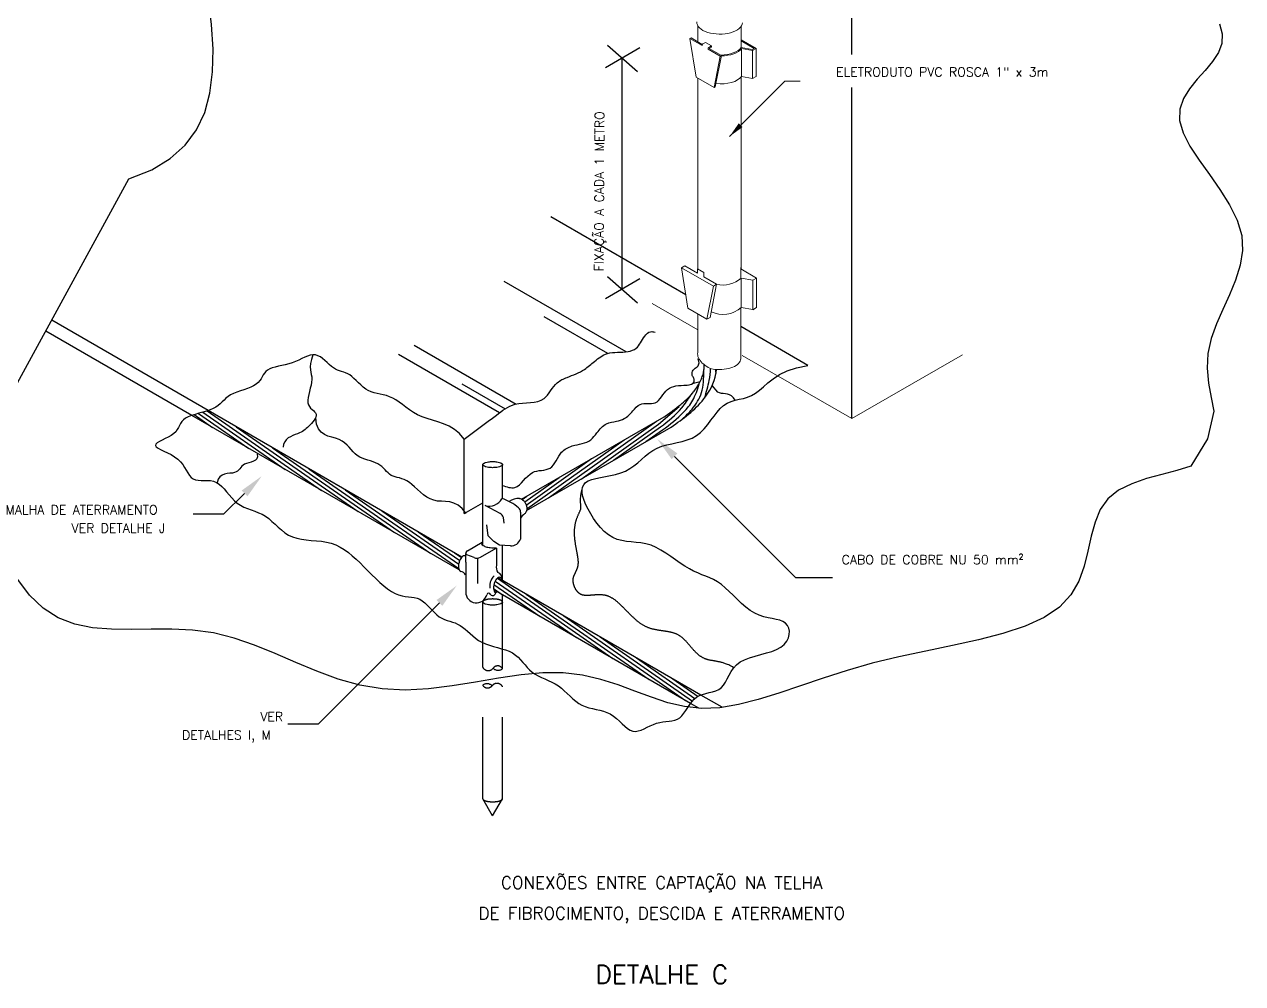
# Model space of a CAD drawing. Header units: millimetres. Extents: x 4236 to 4463, y 1839 to 1973.
# Drawn here: x 4366.38 to 4381.31, y 1865.53 to 1877.29 of the extents above; entities that cross this region are included whole.
import ezdxf
from ezdxf.enums import TextEntityAlignment as Align

# ---------------------------------------------------------------- set-up
doc = ezdxf.new("R2010")
doc.units = ezdxf.units.MM
doc.linetypes.add('DASHED2', pattern=[9.525, 6.35, -3.175])
doc.linetypes.add('DASHEDX2', pattern=[1.5, 1, -0.5])
for name, color, linetype in [('C01', 1, 'Continuous'), ('C02', 42, 'Continuous'), ('C03', 7, 'Continuous'), ('C04', 5, 'Continuous'), ('C05', 4, 'Continuous')]:
    doc.layers.add(name, color=color, linetype=linetype)
doc.styles.add('140CL', font='romans.shx', dxfattribs={"height": 100})
doc.styles.add('80CL', font='romans.shx', dxfattribs={"height": 2})

msp = doc.modelspace()

# ---------------------------------------------------------------- linework, layer by layer
at = {"layer": 'C01'}
for p, q in [((4373.5, 1876.759), (4373.923, 1877.003)), ((4373.527, 1877.029), (4373.893, 1876.706)), ((4373.701, 1876.875), (4373.701, 1874.042)), ((4373.5, 1873.925), (4373.923, 1874.17)), ((4373.527, 1874.195), (4373.893, 1873.872)), ((4373.755, 1873.271), (4372.259, 1874.135)), ((4373.528, 1873.251), (4372.748, 1873.701)), ((4372.405, 1872.627), (4371.157, 1873.347)), ((4372.203, 1872.523), (4370.964, 1873.238)), ((4372.273, 1872.568), (4371.744, 1872.874)), ((4368.458, 1872.501), (4368.682, 1872.345)), ((4368.511, 1872.516), (4369.128, 1872.087)), ((4368.565, 1872.531), (4369.574, 1871.83)), ((4368.618, 1872.547), (4370.021, 1871.572)), ((4374.151, 1872.386), (4374.402, 1872.601)), ((4368.973, 1872.353), (4370.467, 1871.314)), ((4372.804, 1871.481), (4374.126, 1872.421)), ((4373.202, 1871.711), (4374.151, 1872.386)), ((4373.599, 1871.941), (4374.176, 1872.35)), ((4373.997, 1872.17), (4374.201, 1872.315)), ((4369.094, 1872.111), (4369.128, 1872.087)), ((4369.419, 1872.096), (4370.913, 1871.057)), ((4372.537, 1871.345), (4373.728, 1872.191)), ((4372.53, 1871.392), (4373.331, 1871.962)), ((4369.865, 1871.838), (4371.359, 1870.799)), ((4372.51, 1871.431), (4372.933, 1871.732)), ((4370.311, 1871.58), (4371.701, 1870.614)), ((4372.478, 1871.462), (4372.535, 1871.502)), ((4370.757, 1871.323), (4371.701, 1870.667)), ((4371.204, 1871.065), (4371.713, 1870.711)), ((4371.65, 1870.807), (4371.735, 1870.748)), ((4372.133, 1870.419), (4372.698, 1870.026)), ((4372.149, 1870.461), (4373.144, 1869.769)), ((4372.175, 1870.495), (4373.59, 1869.511)), ((4372.128, 1870.37), (4372.252, 1870.284)), ((4372.53, 1870.301), (4374.037, 1869.253)), ((4372.989, 1870.034), (4374.483, 1868.996)), ((4373.435, 1869.777), (4374.567, 1868.99)), ((4373.881, 1869.519), (4374.598, 1869.021)), ((4374.327, 1869.262), (4374.635, 1869.047))]:
    msp.add_line(p, q, dxfattribs=at)
at = {"layer": 'C01', "linetype": 'DASHED2'}
for p, q in [((4368.63, 1872.551), (4366.711, 1873.659)), ((4368.428, 1872.491), (4366.638, 1873.525)), ((4374.931, 1868.913), (4374.67, 1869.064)), ((4374.644, 1868.903), (4374.544, 1868.961))]:
    msp.add_line(p, q, dxfattribs=at)
at = {"layer": 'C01', "linetype": 'DASHEDX2'}
for p, q in [((4371.995, 1869.406), (4371.995, 1870.203)), ((4372.238, 1869.387), (4372.238, 1870.203)), ((4371.995, 1867.792), (4371.995, 1869.184)), ((4372.238, 1867.792), (4372.238, 1869.165)), ((4372.117, 1867.582), (4371.995, 1867.792)), ((4372.117, 1867.582), (4372.238, 1867.792))]:
    msp.add_line(p, q, dxfattribs=at)
at = {"layer": 'C01'}
for points in [[(4366.267, 1872.845), (4367.658, 1875.393), (4367.658, 1875.393), (4367.658, 1875.393), (4367.658, 1875.393), (4367.658, 1875.393), (4367.658, 1875.393), (4367.658, 1875.393), (4367.658, 1875.393), (4367.658, 1875.393), (4367.937, 1875.504), (4368.165, 1875.641), (4368.347, 1875.804), (4368.486, 1875.993), (4368.587, 1876.206), (4368.651, 1876.443), (4368.684, 1876.702), (4368.689, 1876.983), (4368.67, 1877.284), (4368.635, 1877.601)], [(4381.03, 1877.293), (4381.059, 1877.169), (4381.057, 1877.052), (4381.015, 1876.94), (4380.943, 1876.831), (4380.852, 1876.722), (4380.754, 1876.612), (4380.662, 1876.497), (4380.587, 1876.377), (4380.541, 1876.248), (4380.537, 1876.109), (4380.582, 1875.957), (4380.666, 1875.794), (4380.779, 1875.623), (4380.906, 1875.444), (4381.034, 1875.26), (4381.152, 1875.074), (4381.245, 1874.886), (4381.301, 1874.699), (4381.312, 1874.514), (4381.283, 1874.332), (4381.226, 1874.151), (4381.151, 1873.971), (4381.069, 1873.792), (4380.99, 1873.613), (4380.925, 1873.433), (4380.885, 1873.251), (4380.877, 1873.069), (4380.894, 1872.887), (4380.925, 1872.711), (4380.959, 1872.543)], [(4380.959, 1872.543), (4380.88, 1872.205), (4380.675, 1871.87), (4380.506, 1871.818), (4380.322, 1871.769), (4380.134, 1871.717), (4379.954, 1871.654), (4379.792, 1871.575), (4379.661, 1871.471), (4379.567, 1871.339), (4379.503, 1871.183), (4379.456, 1871.01), (4379.415, 1870.827), (4379.368, 1870.642), (4379.302, 1870.461), (4379.206, 1870.292), (4379.068, 1870.142), (4378.878, 1870.015), (4378.644, 1869.909), (4378.372, 1869.82), (4378.073, 1869.742), (4377.754, 1869.671), (4377.426, 1869.602), (4377.095, 1869.531), (4376.772, 1869.453), (4376.463, 1869.365), (4376.17, 1869.27), (4375.891, 1869.175), (4375.626, 1869.086), (4375.373, 1869.008), (4375.132, 1868.947), (4374.902, 1868.908), (4374.682, 1868.899), (4374.471, 1868.921), (4374.266, 1868.97), (4374.064, 1869.036), (4373.862, 1869.112), (4373.656, 1869.188), (4373.443, 1869.256), (4373.22, 1869.309), (4372.983, 1869.337), (4372.731, 1869.336), (4372.465, 1869.31), (4372.189, 1869.269), (4371.906, 1869.221), (4371.619, 1869.175), (4371.33, 1869.14), (4371.044, 1869.125), (4370.763, 1869.138), (4370.489, 1869.185), (4370.223, 1869.26), (4369.962, 1869.356), (4369.705, 1869.462), (4369.451, 1869.571), (4369.199, 1869.673), (4368.947, 1869.761), (4368.694, 1869.825), (4368.439, 1869.86), (4368.184, 1869.873), (4367.931, 1869.872), (4367.684, 1869.868), (4367.443, 1869.87), (4367.213, 1869.888), (4366.995, 1869.932), (4366.792, 1870.01), (4366.607, 1870.13), (4366.44, 1870.289), (4366.296, 1870.479)]]:
    msp.add_lwpolyline(points, dxfattribs=at)
at = {"layer": 'C01', "linetype": 'DASHEDX2'}
for points in [[(4372.238, 1870.203, 0.236645), (4372.233, 1870.215, 0.085557), (4372.203, 1870.23, 0.043156), (4372.167, 1870.238, 0.031861), (4372.117, 1870.241, 0.031861), (4372.067, 1870.238, 0.043156), (4372.031, 1870.23, 0.085557), (4372.001, 1870.215, 0.236645), (4371.995, 1870.203)], [(4372.238, 1867.792, -0.236645), (4372.233, 1867.781, -0.085557), (4372.203, 1867.766, -0.043156), (4372.167, 1867.758, -0.031861), (4372.117, 1867.755, -0.031861), (4372.067, 1867.758, -0.043156), (4372.031, 1867.766, -0.085557), (4372.001, 1867.781, -0.236645), (4371.995, 1867.792, -0.236645)]]:
    msp.add_lwpolyline(points, format="xyb", dxfattribs=at)
for centre, radius, start, end in [((4372.063, 1869.438), 0.0751, 205.6278, 322.8618), ((4372.179, 1869.351), 0.0697, 30.7624, 142.8618), ((4372.184, 1869.457), 0.0889, 226.2586, 307.3656), ((4372.049, 1869.113), 0.0889, 46.2586, 127.3656), ((4372.055, 1869.22), 0.0697, 210.7624, 322.8618), ((4372.171, 1869.132), 0.0751, 25.6278, 142.8618)]:
    msp.add_arc(centre, radius, start, end, dxfattribs=at)
at = {"layer": 'C01'}
for points in [[(4374.441, 1872.446), (4374.562, 1872.569), (4374.678, 1872.771), (4374.707, 1873.036)], [(4374.201, 1872.315), (4374.459, 1872.531), (4374.57, 1872.677), (4374.65, 1872.874)], [(4374.176, 1872.35), (4374.437, 1872.586), (4374.546, 1872.739)]]:
    msp.add_spline(points, degree=3, dxfattribs=at)
msp.add_open_spline([(4374.717, 1872.709), (4374.738, 1872.779), (4374.774, 1872.896), (4374.787, 1873.019), (4374.789, 1873.068)], degree=3, knots=[0, 0, 0, 0, 0.145363, 0.2448986, 0.2448986, 0.2448986, 0.2448986], dxfattribs=at)
msp.add_open_spline([(4374.855, 1873.02), (4374.855, 1873.032), (4374.855, 1873.043), (4374.855, 1873.055)], degree=3, dxfattribs=at)
at = {"layer": 'C02', "lineweight": 0}
for p, q in [((4374.634, 1877.264), (4374.634, 1877.07)), ((4375.162, 1877.257), (4375.162, 1877.002)), ((4374.634, 1876.626), (4374.634, 1874.284)), ((4375.162, 1876.639), (4375.162, 1874.286)), ((4375.159, 1874.306), (4375.159, 1874.169)), ((4374.631, 1873.737), (4374.631, 1873.262)), ((4375.159, 1873.809), (4375.159, 1873.187))]:
    msp.add_line(p, q, dxfattribs=at)
at = {"layer": 'C02', "lineweight": 0, "ltscale": 1.6}
for p, q in [((4375.021, 1875.911), (4375.7, 1876.59)), ((4375.7, 1876.59), (4375.887, 1876.59))]:
    msp.add_line(p, q, dxfattribs=at)
at = {"layer": 'C02'}
for p, q in [((4374.485, 1873.97), (4372.829, 1874.927)), ((4375.983, 1873.105), (4375.159, 1873.581)), ((4374.578, 1872.889), (4374.661, 1872.906)), ((4371.741, 1870.755), (4368.63, 1872.551)), ((4371.707, 1870.598), (4368.428, 1872.491)), ((4372.472, 1871.466), (4374.222, 1872.476)), ((4372.534, 1871.326), (4374.307, 1872.349)), ((4371.769, 1871.289), (4371.769, 1872.201)), ((4375.832, 1870.505), (4374.347, 1871.99)), ((4371.995, 1870.9), (4371.995, 1871.888)), ((4372.238, 1871.472), (4372.238, 1871.888)), ((4368.819, 1871.279), (4369.076, 1871.535)), ((4371.769, 1871.289), (4371.995, 1871.42)), ((4372.21, 1871.29), (4372.026, 1871.387)), ((4372.459, 1871.304), (4372.459, 1870.974)), ((4368.819, 1871.279), (4368.445, 1871.279)), ((4372.259, 1871.169), (4372.251, 1871.241)), ((4371.809, 1870.832), (4371.99, 1870.936)), ((4371.968, 1870.754), (4372.16, 1870.866)), ((4372.163, 1870.866), (4372.163, 1870.654)), ((4372.238, 1870.468), (4372.238, 1870.898)), ((4371.788, 1870.693), (4371.788, 1870.8)), ((4371.889, 1870.749), (4371.8, 1870.782)), ((4371.931, 1870.742), (4371.931, 1870.433)), ((4371.788, 1870.693), (4371.788, 1870.326)), ((4374.67, 1869.064), (4372.182, 1870.5)), ((4375.832, 1870.505), (4376.283, 1870.505)), ((4374.544, 1868.961), (4372.13, 1870.354)), ((4372.238, 1870.203), (4372.238, 1870.292)), ((4369.98, 1868.707), (4371.465, 1870.192)), ((4369.98, 1868.707), (4369.605, 1868.707))]:
    msp.add_line(p, q, dxfattribs=at)
for points in [[(4371.769, 1872.201), (4371.711, 1872.268), (4371.649, 1872.319), (4371.583, 1872.359), (4371.515, 1872.389), (4371.446, 1872.413), (4371.379, 1872.433), (4371.314, 1872.452), (4371.252, 1872.474), (4371.196, 1872.499), (4371.145, 1872.528), (4371.097, 1872.56), (4371.052, 1872.592), (4371.011, 1872.624), (4370.97, 1872.654), (4370.931, 1872.681), (4370.893, 1872.703), (4370.854, 1872.721), (4370.815, 1872.734), (4370.776, 1872.744), (4370.738, 1872.752), (4370.7, 1872.76), (4370.663, 1872.769), (4370.628, 1872.781), (4370.593, 1872.796), (4370.561, 1872.815), (4370.53, 1872.839), (4370.5, 1872.865), (4370.471, 1872.892), (4370.444, 1872.919), (4370.417, 1872.945), (4370.391, 1872.968), (4370.366, 1872.988), (4370.34, 1873.003), (4370.315, 1873.014), (4370.291, 1873.023), (4370.266, 1873.031), (4370.241, 1873.038), (4370.216, 1873.047), (4370.191, 1873.058), (4370.166, 1873.073), (4370.141, 1873.093), (4370.115, 1873.116), (4370.088, 1873.141), (4370.061, 1873.165), (4370.033, 1873.189), (4370.005, 1873.209), (4369.976, 1873.224), (4369.945, 1873.233), (4369.914, 1873.235), (4369.882, 1873.23), (4369.848, 1873.22), (4369.813, 1873.205), (4369.777, 1873.189), (4369.74, 1873.171), (4369.701, 1873.153), (4369.66, 1873.137), (4369.618, 1873.124), (4369.575, 1873.113), (4369.533, 1873.103), (4369.492, 1873.094), (4369.452, 1873.085), (4369.416, 1873.075), (4369.385, 1873.063), (4369.358, 1873.048), (4369.336, 1873.031), (4369.319, 1873.011), (4369.305, 1872.988), (4369.292, 1872.965), (4369.279, 1872.941), (4369.263, 1872.918), (4369.244, 1872.895), (4369.219, 1872.874), (4369.187, 1872.855), (4369.151, 1872.838), (4369.11, 1872.822), (4369.067, 1872.807), (4369.024, 1872.792), (4368.981, 1872.776), (4368.941, 1872.76), (4368.905, 1872.742), (4368.875, 1872.723), (4368.848, 1872.702), (4368.824, 1872.68), (4368.801, 1872.657), (4368.778, 1872.635), (4368.753, 1872.614), (4368.725, 1872.593), (4368.692, 1872.575), (4368.653, 1872.559), (4368.609, 1872.544), (4368.563, 1872.531), (4368.516, 1872.518), (4368.469, 1872.504), (4368.426, 1872.491), (4368.386, 1872.475), (4368.353, 1872.458), (4368.328, 1872.438), (4368.308, 1872.416), (4368.292, 1872.392), (4368.279, 1872.367), (4368.266, 1872.342), (4368.251, 1872.317), (4368.232, 1872.292), (4368.207, 1872.269), (4368.176, 1872.247), (4368.14, 1872.227), (4368.101, 1872.208), (4368.064, 1872.189), (4368.031, 1872.172), (4368.004, 1872.155), (4367.987, 1872.139), (4367.983, 1872.123), (4367.993, 1872.107), (4368.015, 1872.091), (4368.047, 1872.073), (4368.087, 1872.054), (4368.13, 1872.034), (4368.175, 1872.011), (4368.218, 1871.985), (4368.257, 1871.956), (4368.29, 1871.924), (4368.317, 1871.889), (4368.34, 1871.854), (4368.361, 1871.819), (4368.38, 1871.786), (4368.4, 1871.757), (4368.421, 1871.732), (4368.446, 1871.714), (4368.475, 1871.703), (4368.507, 1871.697), (4368.543, 1871.695), (4368.58, 1871.695), (4368.619, 1871.695), (4368.657, 1871.692), (4368.695, 1871.685), (4368.731, 1871.671), (4368.764, 1871.65), (4368.796, 1871.622), (4368.826, 1871.59), (4368.856, 1871.554), (4368.887, 1871.517), (4368.918, 1871.48), (4368.951, 1871.446), (4368.987, 1871.415), (4369.026, 1871.39), (4369.068, 1871.368), (4369.111, 1871.35), (4369.156, 1871.334), (4369.201, 1871.317), (4369.246, 1871.299), (4369.29, 1871.279), (4369.333, 1871.255), (4369.373, 1871.226), (4369.412, 1871.193), (4369.45, 1871.158), (4369.489, 1871.122), (4369.529, 1871.087), (4369.571, 1871.054), (4369.615, 1871.025), (4369.664, 1871.002), (4369.717, 1870.985), (4369.773, 1870.974), (4369.833, 1870.966), (4369.894, 1870.96), (4369.956, 1870.955), (4370.018, 1870.948), (4370.079, 1870.938), (4370.138, 1870.924), (4370.194, 1870.904), (4370.247, 1870.877), (4370.298, 1870.846), (4370.348, 1870.811), (4370.397, 1870.771), (4370.445, 1870.728), (4370.492, 1870.683), (4370.54, 1870.636), (4370.588, 1870.587), (4370.637, 1870.539), (4370.686, 1870.491), (4370.735, 1870.445), (4370.783, 1870.403), (4370.83, 1870.365), (4370.876, 1870.333), (4370.921, 1870.308), (4370.964, 1870.291), (4371.006, 1870.279), (4371.046, 1870.272), (4371.085, 1870.267), (4371.122, 1870.263), (4371.157, 1870.258), (4371.191, 1870.25), (4371.224, 1870.237), (4371.255, 1870.218), (4371.286, 1870.194), (4371.315, 1870.166), (4371.345, 1870.136), (4371.374, 1870.105), (4371.403, 1870.075), (4371.432, 1870.047), (4371.462, 1870.024), (4371.494, 1870.005), (4371.526, 1869.99), (4371.558, 1869.978), (4371.591, 1869.968), (4371.623, 1869.958), (4371.656, 1869.947), (4371.688, 1869.933), (4371.719, 1869.917), (4371.749, 1869.896), (4371.779, 1869.872), (4371.809, 1869.845), (4371.84, 1869.816), (4371.873, 1869.788), (4371.908, 1869.76), (4371.945, 1869.734), (4371.986, 1869.71), (4372.031, 1869.691), (4372.078, 1869.674), (4372.127, 1869.66), (4372.177, 1869.646), (4372.226, 1869.632), (4372.274, 1869.617), (4372.319, 1869.6), (4372.36, 1869.579), (4372.396, 1869.554), (4372.429, 1869.526), (4372.459, 1869.496), (4372.486, 1869.464), (4372.514, 1869.432), (4372.541, 1869.401), (4372.57, 1869.371), (4372.602, 1869.344), (4372.637, 1869.32), (4372.675, 1869.299), (4372.716, 1869.28), (4372.757, 1869.262), (4372.799, 1869.243), (4372.842, 1869.223), (4372.883, 1869.202), (4372.923, 1869.177), (4372.96, 1869.148), (4372.996, 1869.117), (4373.031, 1869.084), (4373.066, 1869.051), (4373.1, 1869.018), (4373.136, 1868.988), (4373.172, 1868.961), (4373.211, 1868.938), (4373.253, 1868.921), (4373.296, 1868.908), (4373.34, 1868.897), (4373.386, 1868.888), (4373.431, 1868.878), (4373.476, 1868.866), (4373.519, 1868.851), (4373.56, 1868.832), (4373.599, 1868.806), (4373.636, 1868.776), (4373.671, 1868.744), (4373.704, 1868.712), (4373.737, 1868.681), (4373.769, 1868.655), (4373.802, 1868.634), (4373.834, 1868.622), (4373.868, 1868.618), (4373.903, 1868.623), (4373.939, 1868.634), (4373.975, 1868.65), (4374.012, 1868.668), (4374.05, 1868.686), (4374.088, 1868.703), (4374.127, 1868.718), (4374.165, 1868.727), (4374.204, 1868.734), (4374.242, 1868.738), (4374.28, 1868.742), (4374.316, 1868.747), (4374.35, 1868.755), (4374.382, 1868.767), (4374.411, 1868.785), (4374.438, 1868.81), (4374.463, 1868.84), (4374.486, 1868.874), (4374.509, 1868.91), (4374.533, 1868.946), (4374.559, 1868.981), (4374.587, 1869.012), (4374.618, 1869.038), (4374.653, 1869.057), (4374.692, 1869.072), (4374.732, 1869.083), (4374.773, 1869.093), (4374.814, 1869.103), (4374.853, 1869.115), (4374.889, 1869.132), (4374.921, 1869.155), (4374.948, 1869.186), (4374.971, 1869.222), (4374.994, 1869.263), (4375.016, 1869.307), (4375.042, 1869.351), (4375.072, 1869.394), (4375.108, 1869.433), (4375.152, 1869.469), (4375.206, 1869.497), (4375.268, 1869.521), (4375.335, 1869.542), (4375.404, 1869.561), (4375.473, 1869.579), (4375.539, 1869.599), (4375.599, 1869.622), (4375.651, 1869.65), (4375.692, 1869.684), (4375.723, 1869.722), (4375.743, 1869.763), (4375.754, 1869.804), (4375.756, 1869.845), (4375.748, 1869.884), (4375.732, 1869.918), (4375.708, 1869.945), (4375.676, 1869.966), (4375.638, 1869.98), (4375.594, 1869.991), (4375.546, 1870.001), (4375.494, 1870.011), (4375.44, 1870.023), (4375.385, 1870.041), (4375.33, 1870.066), (4375.276, 1870.1), (4375.223, 1870.141), (4375.17, 1870.187), (4375.119, 1870.236), (4375.068, 1870.286), (4375.018, 1870.334), (4374.969, 1870.379), (4374.921, 1870.419), (4374.873, 1870.451), (4374.825, 1870.478), (4374.778, 1870.5), (4374.73, 1870.52), (4374.682, 1870.539), (4374.632, 1870.56), (4374.581, 1870.583), (4374.529, 1870.611), (4374.475, 1870.644), (4374.418, 1870.682), (4374.361, 1870.723), (4374.302, 1870.764), (4374.242, 1870.804), (4374.181, 1870.841), (4374.12, 1870.874), (4374.059, 1870.899), (4373.997, 1870.916), (4373.936, 1870.928), (4373.876, 1870.935), (4373.816, 1870.94), (4373.757, 1870.947), (4373.699, 1870.957), (4373.643, 1870.972), (4373.589, 1870.995), (4373.536, 1871.028), (4373.486, 1871.069), (4373.439, 1871.118), (4373.396, 1871.171), (4373.355, 1871.227), (4373.319, 1871.285), (4373.288, 1871.342), (4373.261, 1871.397), (4373.24, 1871.449), (4373.224, 1871.496), (4373.216, 1871.539), (4373.214, 1871.578), (4373.22, 1871.612), (4373.234, 1871.642), (4373.257, 1871.668), (4373.29, 1871.689), (4373.332, 1871.706), (4373.382, 1871.719), (4373.438, 1871.73), (4373.499, 1871.741), (4373.562, 1871.754), (4373.625, 1871.768), (4373.687, 1871.786), (4373.745, 1871.81), (4373.799, 1871.84), (4373.849, 1871.874), (4373.896, 1871.912), (4373.941, 1871.952), (4373.986, 1871.991), (4374.032, 1872.029), (4374.081, 1872.063), (4374.134, 1872.091), (4374.191, 1872.113), (4374.251, 1872.131), (4374.314, 1872.145), (4374.379, 1872.158), (4374.442, 1872.173), (4374.504, 1872.191), (4374.563, 1872.214), (4374.618, 1872.244), (4374.667, 1872.283), (4374.712, 1872.329), (4374.754, 1872.379), (4374.793, 1872.432), (4374.831, 1872.484), (4374.869, 1872.533), (4374.908, 1872.578), (4374.949, 1872.614), (4374.994, 1872.642), (4375.041, 1872.662), (4375.089, 1872.677), (4375.14, 1872.689), (4375.191, 1872.701), (4375.242, 1872.716), (4375.292, 1872.736), (4375.341, 1872.764), (4375.389, 1872.8), (4375.438, 1872.844), (4375.493, 1872.892), (4375.557, 1872.942), (4375.635, 1872.992), (4375.729, 1873.037), (4375.843, 1873.076), (4375.983, 1873.105)], [(4369.914, 1873.235), (4369.895, 1873.176), (4369.885, 1873.127), (4369.882, 1873.087), (4369.884, 1873.052), (4369.889, 1873.022), (4369.894, 1872.993), (4369.899, 1872.965), (4369.901, 1872.934), (4369.898, 1872.901), (4369.891, 1872.864), (4369.882, 1872.825), (4369.872, 1872.786), (4369.863, 1872.748), (4369.855, 1872.711), (4369.852, 1872.677), (4369.853, 1872.646), (4369.86, 1872.621), (4369.871, 1872.599), (4369.886, 1872.581), (4369.903, 1872.565), (4369.919, 1872.55), (4369.934, 1872.537), (4369.945, 1872.523), (4369.952, 1872.507), (4369.953, 1872.491), (4369.949, 1872.472), (4369.94, 1872.453), (4369.928, 1872.433), (4369.913, 1872.413), (4369.897, 1872.393), (4369.88, 1872.375), (4369.863, 1872.358), (4369.848, 1872.343), (4369.833, 1872.33), (4369.818, 1872.318), (4369.803, 1872.307), (4369.787, 1872.296), (4369.769, 1872.287), (4369.748, 1872.277), (4369.724, 1872.267), (4369.698, 1872.257), (4369.669, 1872.245), (4369.64, 1872.231), (4369.612, 1872.215), (4369.587, 1872.194), (4369.568, 1872.169), (4369.555, 1872.138), (4369.55, 1872.102)], [(4375.089, 1872.677), (4375.069, 1872.709), (4375.046, 1872.731), (4375.022, 1872.744), (4374.996, 1872.752), (4374.97, 1872.757), (4374.945, 1872.759), (4374.921, 1872.762), (4374.898, 1872.768), (4374.879, 1872.778), (4374.807, 1872.857)], [(4371.794, 1871.29), (4371.745, 1871.351), (4371.694, 1871.392), (4371.643, 1871.417), (4371.592, 1871.431), (4371.54, 1871.437), (4371.49, 1871.439), (4371.441, 1871.442), (4371.395, 1871.451), (4371.351, 1871.467), (4371.309, 1871.49), (4371.269, 1871.519), (4371.232, 1871.55), (4371.196, 1871.583), (4371.161, 1871.616), (4371.128, 1871.646), (4371.096, 1871.671), (4371.064, 1871.691), (4371.033, 1871.706), (4371.003, 1871.716), (4370.975, 1871.725), (4370.947, 1871.731), (4370.921, 1871.738), (4370.897, 1871.746), (4370.875, 1871.757), (4370.854, 1871.77), (4370.835, 1871.787), (4370.817, 1871.805), (4370.798, 1871.825), (4370.779, 1871.845), (4370.759, 1871.865), (4370.736, 1871.883), (4370.711, 1871.899), (4370.683, 1871.912), (4370.652, 1871.924), (4370.619, 1871.934), (4370.586, 1871.943), (4370.552, 1871.954), (4370.519, 1871.966), (4370.488, 1871.981), (4370.458, 1871.999), (4370.431, 1872.021), (4370.407, 1872.046), (4370.382, 1872.073), (4370.358, 1872.101), (4370.332, 1872.128), (4370.303, 1872.154), (4370.271, 1872.177), (4370.234, 1872.196), (4370.191, 1872.211), (4370.145, 1872.224), (4370.098, 1872.239), (4370.054, 1872.259), (4370.014, 1872.287), (4369.981, 1872.328), (4369.958, 1872.385), (4369.948, 1872.461)], [(4369.232, 1872.017), (4369.234, 1871.984), (4369.226, 1871.96), (4369.209, 1871.942), (4369.185, 1871.929), (4369.158, 1871.919), (4369.129, 1871.911), (4369.101, 1871.903), (4369.077, 1871.894), (4369.057, 1871.882), (4369.041, 1871.868), (4369.028, 1871.853), (4369.016, 1871.838), (4369.005, 1871.823), (4368.991, 1871.809), (4368.974, 1871.798), (4368.953, 1871.79), (4368.927, 1871.785), (4368.896, 1871.782), (4368.864, 1871.778), (4368.831, 1871.771), (4368.8, 1871.759), (4368.773, 1871.739), (4368.752, 1871.71), (4368.738, 1871.667)], [(4375.075, 1869.398), (4375.058, 1869.408), (4375.041, 1869.418), (4375.026, 1869.425), (4375.011, 1869.432), (4374.998, 1869.438), (4374.985, 1869.443), (4374.973, 1869.448), (4374.962, 1869.451), (4374.952, 1869.455), (4374.942, 1869.458), (4374.933, 1869.461), (4374.924, 1869.463), (4374.915, 1869.465), (4374.907, 1869.467), (4374.898, 1869.469), (4374.89, 1869.471), (4374.882, 1869.472), (4374.874, 1869.474), (4374.866, 1869.475), (4374.859, 1869.477), (4374.851, 1869.478), (4374.843, 1869.48), (4374.836, 1869.481), (4374.828, 1869.482), (4374.821, 1869.483), (4374.813, 1869.485), (4374.806, 1869.486), (4374.799, 1869.487), (4374.792, 1869.489), (4374.785, 1869.49), (4374.778, 1869.492), (4374.771, 1869.493), (4374.764, 1869.495), (4374.757, 1869.496), (4374.751, 1869.498), (4374.744, 1869.5), (4374.738, 1869.502), (4374.731, 1869.504), (4374.725, 1869.507), (4374.719, 1869.509), (4374.713, 1869.512), (4374.706, 1869.515), (4374.7, 1869.518), (4374.695, 1869.521), (4374.689, 1869.524), (4374.683, 1869.527), (4374.677, 1869.531), (4374.672, 1869.534), (4374.666, 1869.538), (4374.661, 1869.542), (4374.655, 1869.546), (4374.65, 1869.55), (4374.645, 1869.554), (4374.639, 1869.558), (4374.634, 1869.563), (4374.629, 1869.567), (4374.624, 1869.572), (4374.619, 1869.577), (4374.614, 1869.581), (4374.609, 1869.586), (4374.604, 1869.591), (4374.599, 1869.596), (4374.595, 1869.601), (4374.59, 1869.606), (4374.585, 1869.611), (4374.58, 1869.616), (4374.576, 1869.622), (4374.571, 1869.627), (4374.566, 1869.632), (4374.562, 1869.638), (4374.557, 1869.643), (4374.552, 1869.648), (4374.548, 1869.654), (4374.543, 1869.659), (4374.538, 1869.664), (4374.534, 1869.67), (4374.529, 1869.675), (4374.525, 1869.681), (4374.52, 1869.686), (4374.515, 1869.691), (4374.511, 1869.696), (4374.506, 1869.702), (4374.502, 1869.707), (4374.497, 1869.712), (4374.492, 1869.717), (4374.488, 1869.722), (4374.483, 1869.727), (4374.478, 1869.732), (4374.473, 1869.737), (4374.468, 1869.742), (4374.464, 1869.746), (4374.459, 1869.751), (4374.454, 1869.756), (4374.449, 1869.76), (4374.444, 1869.764), (4374.439, 1869.769), (4374.434, 1869.773), (4374.429, 1869.777), (4374.423, 1869.78), (4374.418, 1869.784), (4374.413, 1869.788), (4374.407, 1869.791), (4374.402, 1869.795), (4374.397, 1869.798), (4374.391, 1869.801), (4374.385, 1869.804), (4374.38, 1869.807), (4374.374, 1869.81), (4374.368, 1869.812), (4374.362, 1869.815), (4374.356, 1869.817), (4374.35, 1869.819), (4374.344, 1869.821), (4374.338, 1869.823), (4374.332, 1869.825), (4374.326, 1869.827), (4374.32, 1869.829), (4374.314, 1869.83), (4374.307, 1869.832), (4374.301, 1869.834), (4374.295, 1869.835), (4374.288, 1869.836), (4374.282, 1869.838), (4374.275, 1869.839), (4374.268, 1869.84), (4374.262, 1869.841), (4374.255, 1869.842), (4374.248, 1869.843), (4374.242, 1869.844), (4374.235, 1869.845), (4374.228, 1869.846), (4374.221, 1869.847), (4374.215, 1869.848), (4374.208, 1869.849), (4374.201, 1869.85), (4374.194, 1869.851), (4374.187, 1869.852), (4374.18, 1869.853), (4374.173, 1869.854), (4374.166, 1869.855), (4374.159, 1869.856), (4374.152, 1869.857), (4374.145, 1869.859), (4374.138, 1869.86), (4374.131, 1869.861), (4374.124, 1869.862), (4374.117, 1869.864), (4374.11, 1869.865), (4374.103, 1869.867), (4374.096, 1869.868), (4374.089, 1869.87), (4374.082, 1869.871), (4374.075, 1869.873), (4374.068, 1869.875), (4374.061, 1869.877), (4374.054, 1869.879), (4374.046, 1869.882), (4374.039, 1869.884), (4374.032, 1869.886), (4374.025, 1869.889), (4374.018, 1869.892), (4374.012, 1869.895), (4374.005, 1869.898), (4373.998, 1869.901), (4373.991, 1869.904), (4373.984, 1869.908), (4373.977, 1869.911), (4373.97, 1869.915), (4373.963, 1869.919), (4373.956, 1869.923), (4373.95, 1869.927), (4373.943, 1869.932), (4373.936, 1869.936), (4373.929, 1869.941), (4373.923, 1869.945), (4373.916, 1869.95), (4373.909, 1869.955), (4373.903, 1869.961), (4373.896, 1869.966), (4373.89, 1869.971), (4373.883, 1869.977), (4373.877, 1869.982), (4373.87, 1869.988), (4373.864, 1869.994), (4373.857, 1870), (4373.851, 1870.005), (4373.844, 1870.011), (4373.838, 1870.017), (4373.831, 1870.024), (4373.825, 1870.03), (4373.819, 1870.036), (4373.812, 1870.042), (4373.806, 1870.048), (4373.8, 1870.055), (4373.793, 1870.061), (4373.787, 1870.067), (4373.781, 1870.074), (4373.775, 1870.08), (4373.768, 1870.087), (4373.762, 1870.093), (4373.756, 1870.099), (4373.75, 1870.106), (4373.743, 1870.112), (4373.737, 1870.118), (4373.731, 1870.124), (4373.725, 1870.131), (4373.719, 1870.137), (4373.713, 1870.143), (4373.707, 1870.149), (4373.7, 1870.155), (4373.694, 1870.161), (4373.688, 1870.167), (4373.682, 1870.173), (4373.676, 1870.178), (4373.67, 1870.184), (4373.664, 1870.189), (4373.658, 1870.195), (4373.652, 1870.2), (4373.646, 1870.205), (4373.64, 1870.21), (4373.634, 1870.215), (4373.628, 1870.22), (4373.622, 1870.225), (4373.616, 1870.229), (4373.609, 1870.234), (4373.603, 1870.238), (4373.597, 1870.242), (4373.591, 1870.246), (4373.585, 1870.25), (4373.579, 1870.253), (4373.573, 1870.257), (4373.567, 1870.26), (4373.561, 1870.263), (4373.555, 1870.266), (4373.549, 1870.269), (4373.543, 1870.271), (4373.537, 1870.274), (4373.531, 1870.276), (4373.525, 1870.278), (4373.519, 1870.28), (4373.513, 1870.282), (4373.508, 1870.283), (4373.502, 1870.285), (4373.496, 1870.286), (4373.49, 1870.287), (4373.484, 1870.288), (4373.478, 1870.289), (4373.472, 1870.29), (4373.466, 1870.291), (4373.46, 1870.292), (4373.454, 1870.292), (4373.449, 1870.292), (4373.443, 1870.293), (4373.437, 1870.293), (4373.431, 1870.293), (4373.426, 1870.293), (4373.42, 1870.293), (4373.414, 1870.293), (4373.409, 1870.293), (4373.403, 1870.293), (4373.397, 1870.293), (4373.392, 1870.292), (4373.386, 1870.292), (4373.381, 1870.291), (4373.375, 1870.291), (4373.37, 1870.291), (4373.364, 1870.29), (4373.359, 1870.29), (4373.354, 1870.289), (4373.348, 1870.289), (4373.343, 1870.288), (4373.338, 1870.288), (4373.333, 1870.287), (4373.327, 1870.287), (4373.322, 1870.286), (4373.317, 1870.286), (4373.312, 1870.285), (4373.307, 1870.285), (4373.302, 1870.284), (4373.297, 1870.284), (4373.293, 1870.284), (4373.288, 1870.284), (4373.283, 1870.283), (4373.278, 1870.283), (4373.274, 1870.283), (4373.269, 1870.283), (4373.265, 1870.283), (4373.26, 1870.283), (4373.256, 1870.284), (4373.251, 1870.284), (4373.247, 1870.284), (4373.243, 1870.285), (4373.238, 1870.286), (4373.234, 1870.286), (4373.23, 1870.287), (4373.226, 1870.288), (4373.222, 1870.289), (4373.218, 1870.29), (4373.214, 1870.292), (4373.211, 1870.293), (4373.207, 1870.295), (4373.203, 1870.296), (4373.2, 1870.298), (4373.196, 1870.3), (4373.193, 1870.302), (4373.189, 1870.304), (4373.186, 1870.306), (4373.183, 1870.308), (4373.179, 1870.31), (4373.176, 1870.313), (4373.173, 1870.315), (4373.17, 1870.318), (4373.167, 1870.321), (4373.164, 1870.323), (4373.162, 1870.326), (4373.159, 1870.329), (4373.156, 1870.332), (4373.153, 1870.335), (4373.151, 1870.338), (4373.148, 1870.341), (4373.146, 1870.344), (4373.144, 1870.348), (4373.141, 1870.351), (4373.139, 1870.354), (4373.137, 1870.358), (4373.135, 1870.361), (4373.133, 1870.365), (4373.131, 1870.368), (4373.129, 1870.372), (4373.127, 1870.375), (4373.125, 1870.379), (4373.124, 1870.383), (4373.122, 1870.386), (4373.121, 1870.39), (4373.119, 1870.394), (4373.118, 1870.398), (4373.116, 1870.401), (4373.115, 1870.405), (4373.114, 1870.409), (4373.113, 1870.413), (4373.112, 1870.417), (4373.111, 1870.42), (4373.11, 1870.424), (4373.109, 1870.428), (4373.108, 1870.432), (4373.108, 1870.436), (4373.107, 1870.439), (4373.106, 1870.443), (4373.106, 1870.447), (4373.105, 1870.45), (4373.105, 1870.454), (4373.105, 1870.458), (4373.105, 1870.461), (4373.104, 1870.465), (4373.104, 1870.469), (4373.104, 1870.472), (4373.104, 1870.476), (4373.105, 1870.479), (4373.105, 1870.482), (4373.105, 1870.486), (4373.105, 1870.489), (4373.106, 1870.492), (4373.106, 1870.496), (4373.107, 1870.499), (4373.108, 1870.502), (4373.108, 1870.505), (4373.109, 1870.508), (4373.11, 1870.511), (4373.111, 1870.514), (4373.111, 1870.517), (4373.112, 1870.52), (4373.113, 1870.523), (4373.114, 1870.526), (4373.116, 1870.529), (4373.117, 1870.531), (4373.118, 1870.534), (4373.119, 1870.537), (4373.12, 1870.54), (4373.121, 1870.543), (4373.123, 1870.545), (4373.124, 1870.548), (4373.125, 1870.551), (4373.127, 1870.554), (4373.128, 1870.556), (4373.129, 1870.559), (4373.131, 1870.562), (4373.132, 1870.565), (4373.133, 1870.567), (4373.135, 1870.57), (4373.136, 1870.573), (4373.138, 1870.576), (4373.139, 1870.579), (4373.14, 1870.581), (4373.142, 1870.584), (4373.143, 1870.587), (4373.145, 1870.59), (4373.146, 1870.593), (4373.147, 1870.596), (4373.149, 1870.599), (4373.15, 1870.602), (4373.151, 1870.605), (4373.152, 1870.608), (4373.154, 1870.611), (4373.155, 1870.614), (4373.156, 1870.617), (4373.157, 1870.621), (4373.158, 1870.624), (4373.159, 1870.627), (4373.16, 1870.631), (4373.161, 1870.634), (4373.162, 1870.638), (4373.163, 1870.641), (4373.163, 1870.645), (4373.164, 1870.649), (4373.165, 1870.653), (4373.165, 1870.656), (4373.166, 1870.66), (4373.166, 1870.664), (4373.167, 1870.668), (4373.167, 1870.673), (4373.167, 1870.677), (4373.168, 1870.681), (4373.168, 1870.685), (4373.168, 1870.69), (4373.168, 1870.695), (4373.168, 1870.699), (4373.167, 1870.704), (4373.167, 1870.709), (4373.167, 1870.714), (4373.166, 1870.718), (4373.166, 1870.724), (4373.165, 1870.729), (4373.165, 1870.734), (4373.164, 1870.739), (4373.163, 1870.744), (4373.163, 1870.75), (4373.162, 1870.755), (4373.161, 1870.761), (4373.16, 1870.766), (4373.159, 1870.772), (4373.158, 1870.778), (4373.157, 1870.784), (4373.156, 1870.789), (4373.155, 1870.795), (4373.154, 1870.801), (4373.153, 1870.807), (4373.152, 1870.813), (4373.151, 1870.82), (4373.15, 1870.826), (4373.148, 1870.832), (4373.147, 1870.838), (4373.146, 1870.845), (4373.145, 1870.851), (4373.144, 1870.857), (4373.142, 1870.864), (4373.141, 1870.87), (4373.14, 1870.877), (4373.139, 1870.883), (4373.138, 1870.89), (4373.136, 1870.897), (4373.135, 1870.903), (4373.134, 1870.91), (4373.133, 1870.917), (4373.132, 1870.923), (4373.131, 1870.93), (4373.13, 1870.937), (4373.129, 1870.944), (4373.128, 1870.951), (4373.127, 1870.958), (4373.126, 1870.964), (4373.125, 1870.971), (4373.125, 1870.978), (4373.124, 1870.985), (4373.123, 1870.992), (4373.123, 1870.999), (4373.122, 1871.006), (4373.122, 1871.013), (4373.121, 1871.02), (4373.121, 1871.027), (4373.121, 1871.034), (4373.12, 1871.041), (4373.12, 1871.048), (4373.12, 1871.055), (4373.12, 1871.062), (4373.12, 1871.069), (4373.121, 1871.075), (4373.121, 1871.082), (4373.121, 1871.089), (4373.122, 1871.096), (4373.122, 1871.103), (4373.123, 1871.11), (4373.124, 1871.117), (4373.125, 1871.124), (4373.126, 1871.131), (4373.127, 1871.137), (4373.128, 1871.144), (4373.129, 1871.151), (4373.13, 1871.158), (4373.132, 1871.165), (4373.133, 1871.172), (4373.135, 1871.178), (4373.137, 1871.185), (4373.138, 1871.192), (4373.14, 1871.199), (4373.142, 1871.206), (4373.144, 1871.212), (4373.146, 1871.219), (4373.149, 1871.226), (4373.151, 1871.233), (4373.153, 1871.239), (4373.156, 1871.246), (4373.159, 1871.253), (4373.161, 1871.26), (4373.164, 1871.266), (4373.167, 1871.273), (4373.17, 1871.28), (4373.173, 1871.286), (4373.176, 1871.293), (4373.179, 1871.3), (4373.183, 1871.307), (4373.186, 1871.313), (4373.189, 1871.32), (4373.192, 1871.328), (4373.195, 1871.335), (4373.197, 1871.344), (4373.199, 1871.353), (4373.2, 1871.364), (4373.199, 1871.375), (4373.198, 1871.388), (4373.197, 1871.403), (4373.195, 1871.422), (4373.194, 1871.444), (4373.195, 1871.47), (4373.198, 1871.502), (4373.204, 1871.54), (4373.213, 1871.585)], [(4372.337, 1870.892), (4372.267, 1870.895), (4372.203, 1870.901), (4372.13, 1870.944), (4372.063, 1871.017), (4372.044, 1871.151)]]:
    msp.add_lwpolyline(points, dxfattribs=at)
msp.add_lwpolyline([(4372.238, 1871.888, -0.236645), (4372.233, 1871.877, -0.085557), (4372.203, 1871.862, -0.043156), (4372.167, 1871.854, -0.031861), (4372.117, 1871.851, -0.031861), (4372.067, 1871.854, -0.043156), (4372.031, 1871.862, -0.085557), (4372.001, 1871.877, -0.236645), (4371.995, 1871.888, -0.236645), (4372.001, 1871.9, -0.085557), (4372.031, 1871.915, -0.043156), (4372.067, 1871.923, -0.031861), (4372.117, 1871.926, -0.031861), (4372.167, 1871.923, -0.043156), (4372.203, 1871.915, -0.085557), (4372.233, 1871.9, -0.236645)], format="xyb", close=True, dxfattribs=at)
for points in [[(4372.446, 1871.474, -0.138403), (4372.485, 1871.457, -0.080567)], [(4372.485, 1871.457, -0.057952), (4372.503, 1871.439, -0.068674), (4372.525, 1871.404, -0.068674), (4372.536, 1871.365, -0.094064), (4372.534, 1871.324, -0.032944)], [(4372.534, 1871.324, -0.023838), (4372.532, 1871.317, -0.202617)], [(4372.238, 1870.203, -0.236645), (4372.233, 1870.192, -0.085557), (4372.203, 1870.177, -0.043156), (4372.167, 1870.169, -0.031861), (4372.117, 1870.166, -0.031861), (4372.067, 1870.169, -0.043156), (4372.031, 1870.177, -0.085557), (4372.001, 1870.192, -0.236645), (4371.995, 1870.203)]]:
    msp.add_lwpolyline(points, format="xyb", dxfattribs=at)
for centre, radius, start, end in [((4372.074, 1871.561), 0.181, 254.4086, 329.3227), ((4372.236, 1871.465), 0.0072, 71.1284, 149.3227), ((4372.048, 1870.914), 0.589, 49.0273, 71.1284), ((4372.449, 1871.237), 0.237, 90.7698, 122.6585), ((4372.387, 1871.305), 0.072, 359.6143, 49.0273), ((4372.474, 1871.335), 0.0608, 308.9098, 343.0226), ((4372.157, 1871.205), 0.101, 21.0472, 58.1981), ((4372.611, 1871.15), 0.17, 125.7235, 153.9746), ((4372.002, 1870.92), 0.0197, 125.9145, 180), ((4372.002, 1870.92), 0.0197, 180, 234.0855), ((4372.076, 1870.817), 0.146, 123.5631, 125.9145), ((4372.076, 1871.022), 0.146, 234.0855, 253.3008), ((4372.126, 1871.189), 0.321, 253.3008, 262.9165), ((4372.16, 1871.457), 0.59, 262.9165, 270), ((4372.16, 1871.457), 0.59, 270, 270.3054), ((4372.342, 1871.016), 0.124, 267.9917, 340.4483), ((4371.893, 1870.637), 0.195, 153.0534, 164.8892), ((4371.828, 1870.67), 0.122, 138.0529, 153.0534), ((4371.79, 1870.704), 0.071, 114.1969, 138.0529), ((4371.772, 1870.744), 0.0268, 74.8892, 114.1969), ((4371.772, 1870.744), 0.0268, 57.7904, 74.8892), ((4371.815, 1870.805), 0.028, 102.1285, 236.7264), ((4371.923, 1870.823), 0.0818, 245.1775, 302.656), ((4371.82, 1870.641), 0.122, 176.725, 191.7254), ((4371.893, 1870.637), 0.195, 164.8892, 176.725), ((4371.77, 1870.631), 0.071, 191.7254, 215.5814), ((4371.734, 1870.605), 0.0268, 215.5814, 254.8892), ((4371.715, 1870.5), 0.0796, 26.5805, 81.2368), ((4372.289, 1870.632), 0.128, 170.001, 210.5797), ((4372.157, 1870.495), 0.0749, 348.9417, 73.02), ((4372.276, 1870.395), 0.195, 164.8892, 176.725), ((4372.276, 1870.395), 0.195, 153.0534, 164.8892), ((4372.211, 1870.428), 0.122, 138.0529, 153.0534), ((4372.173, 1870.462), 0.071, 120.6638, 138.0529), ((4372.323, 1870.373), 0.195, 164.8892, 176.725), ((4372.323, 1870.373), 0.195, 153.0534, 164.8892), ((4372.257, 1870.406), 0.122, 138.0529, 153.0534), ((4372.22, 1870.44), 0.071, 114.1969, 138.0529), ((4372.202, 1870.48), 0.0268, 74.8892, 114.1969), ((4372.202, 1870.48), 0.0268, 35.5814, 74.8892), ((4371.918, 1870.324), 0.131, 179.2906, 346.3834), ((4372.068, 1870.291), 0.0229, 11.8088, 173.7694), ((4372.203, 1870.399), 0.122, 176.725, 191.1928), ((4372.118, 1870.322), 0.0383, 224.665, 354.0228), ((4372.25, 1870.377), 0.122, 176.725, 191.7254), ((4372.2, 1870.367), 0.071, 191.7254, 215.5814), ((4372.153, 1870.33), 0.012, 203.0051, 2.9801)]:
    msp.add_arc(centre, radius, start, end, dxfattribs=at)
at = {"layer": 'C02', "lineweight": 0}
msp.add_ellipse((4374.784, 1873.185), major_axis=(-0.143, 0.1), ratio=0.581893, start_param=0.24565, end_param=2.324059, dxfattribs=at)
at = {"layer": 'C02', "lineweight": 0, "extrusion": (0, 0, -1)}
msp.add_ellipse((4374.895, 1873.185), major_axis=(0.264, 0.002), ratio=0.500619, start_param=0.003192, end_param=1.786125, dxfattribs=at)
at = {"layer": 'C02'}
for points in [[(4371.769, 1872.201), (4372.163, 1872.496), (4372.391, 1872.628), (4372.747, 1872.699), (4372.91, 1872.893), (4373.031, 1872.958), (4373.242, 1873.056), (4373.366, 1873.154), (4373.524, 1873.25), (4373.778, 1873.275), (4373.876, 1873.315), (4373.981, 1873.462), (4374.054, 1873.518), (4374.109, 1873.513)], [(4372.235, 1871.634), (4372.389, 1871.608), (4372.606, 1871.792), (4372.822, 1871.846), (4372.963, 1872.041), (4373.093, 1872.117), (4373.32, 1872.193), (4373.396, 1872.279), (4373.515, 1872.388), (4373.634, 1872.42), (4373.731, 1872.452), (4373.837, 1872.546), (4373.926, 1872.626), (4374.11, 1872.647), (4374.262, 1872.81), (4374.364, 1872.854), (4374.5, 1872.864), (4374.588, 1872.903), (4374.584, 1872.945), (4374.565, 1872.983), (4374.576, 1873.048), (4374.626, 1873.089), (4374.648, 1873.138), (4374.641, 1873.167), (4374.631, 1873.184)]]:
    msp.add_spline(points, degree=3, dxfattribs=at)
for points, knots in [([(4374.219, 1872.474), (4374.257, 1872.501), (4374.333, 1872.555), (4374.433, 1872.633), (4374.516, 1872.708), (4374.566, 1872.763), (4374.608, 1872.817), (4374.644, 1872.869), (4374.677, 1872.936), (4374.695, 1872.988), (4374.705, 1873.032), (4374.71, 1873.07), (4374.71, 1873.099), (4374.71, 1873.113)], [0, 0, 0, 0, 1.17688, 2.353759, 3.379004, 4.310533, 4.526274, 5.408991, 6.166675, 6.842957, 7.245046, 7.755096, 8.192101, 8.192101, 8.192101, 8.192101]), ([(4374.307, 1872.349), (4374.452, 1872.452), (4374.689, 1872.62), (4374.843, 1872.907), (4374.86, 1873.036), (4374.861, 1873.054)], [0, 0, 0, 0, 0.3515732, 0.5782548, 0.6148504, 0.6148504, 0.6148504, 0.6148504])]:
    msp.add_open_spline(points, degree=3, knots=knots, dxfattribs=at)
at = {"layer": 'C02', "lineweight": 0, "ltscale": 1.6}
msp.add_solid([(4375.134, 1876.072), (4375.18, 1876.026), (4375.021, 1875.911)], dxfattribs=at)
at = {"layer": 'C02'}
for points in [[(4374.312, 1871.955), (4374.383, 1872.025), (4374.135, 1872.203)], [(4369.111, 1871.5), (4369.04, 1871.571), (4369.287, 1871.748)], [(4371.5, 1870.157), (4371.429, 1870.228), (4371.677, 1870.405)]]:
    msp.add_solid(points, dxfattribs=at)
at = {"layer": 'C03'}
for p, q in [((4376.518, 1878.72), (4376.518, 1876.917)), ((4376.518, 1876.512), (4376.518, 1872.454))]:
    msp.add_line(p, q, dxfattribs=at)
at = {"layer": 'C03', "lineweight": 0}
for p, q in [((4374.536, 1877.111), (4374.55, 1877.119)), ((4374.536, 1877.111), (4374.611, 1876.64)), ((4374.685, 1877.025), (4374.536, 1877.111)), ((4374.687, 1877.039), (4374.55, 1877.119)), ((4374.685, 1877.025), (4374.685, 1877.03)), ((4374.694, 1877.047), (4374.725, 1877.065)), ((4374.799, 1877.022), (4374.725, 1877.065)), ((4374.907, 1876.896), (4374.759, 1876.982)), ((4374.768, 1877.004), (4374.799, 1877.022)), ((4374.773, 1876.99), (4374.799, 1877.005)), ((4374.921, 1876.904), (4374.773, 1876.99)), ((4374.799, 1877.005), (4374.799, 1877.022)), ((4375.162, 1877.098), (4375.347, 1876.991)), ((4375.162, 1877.085), (4375.325, 1876.991)), ((4375.3, 1876.977), (4375.163, 1877.003)), ((4375.302, 1876.966), (4375.168, 1876.991)), ((4375.168, 1876.991), (4375.168, 1876.648)), ((4375.3, 1876.977), (4375.325, 1876.991)), ((4375.302, 1876.966), (4375.347, 1876.991)), ((4375.347, 1876.991), (4375.347, 1876.648)), ((4374.907, 1876.896), (4374.833, 1876.511)), ((4374.921, 1876.904), (4374.847, 1876.519)), ((4374.907, 1876.896), (4374.921, 1876.904)), ((4375.302, 1876.966), (4375.302, 1876.622)), ((4374.833, 1876.511), (4374.611, 1876.64)), ((4375.302, 1876.623), (4375.168, 1876.648)), ((4375.302, 1876.622), (4375.347, 1876.648)), ((4374.833, 1876.511), (4374.847, 1876.519)), ((4374.433, 1874.301), (4374.472, 1874.324)), ((4374.433, 1874.301), (4374.511, 1873.806)), ((4374.823, 1874.076), (4374.433, 1874.301)), ((4374.628, 1874.234), (4374.472, 1874.324)), ((4374.628, 1874.234), (4374.628, 1874.288)), ((4374.706, 1874.243), (4374.628, 1874.288)), ((4374.706, 1874.189), (4374.706, 1874.243)), ((4374.862, 1874.099), (4374.706, 1874.189)), ((4375.159, 1874.288), (4375.353, 1874.176)), ((4375.306, 1874.149), (4375.166, 1874.175)), ((4375.166, 1874.175), (4375.166, 1873.815)), ((4375.306, 1874.149), (4375.353, 1874.176)), ((4375.306, 1874.149), (4375.306, 1873.788)), ((4375.353, 1874.176), (4375.353, 1873.815)), ((4374.823, 1874.076), (4374.745, 1873.671)), ((4374.862, 1874.099), (4374.784, 1873.694)), ((4374.823, 1874.076), (4374.862, 1874.099)), ((4374.631, 1873.54), (4374.073, 1873.862)), ((4374.745, 1873.671), (4374.511, 1873.806)), ((4374.745, 1873.671), (4374.784, 1873.694)), ((4375.306, 1873.789), (4375.166, 1873.815)), ((4375.306, 1873.788), (4375.353, 1873.815)), ((4376.522, 1872.452), (4375.177, 1873.228)), ((4376.522, 1872.452), (4377.878, 1873.235))]:
    msp.add_line(p, q, dxfattribs=at)
for centre, radius, start, end in [((4374.709, 1877.028), 0.0248, 129.2695, 186.1702), ((4374.784, 1876.985), 0.0248, 129.2695, 186.1702), ((4374.941, 1874.424), 0.335, 256.2437, 312.0083), ((4374.941, 1874.064), 0.335, 244.4544, 312.0083)]:
    msp.add_arc(centre, radius, start, end, dxfattribs=at)
at = {"layer": 'C03'}
msp.add_arc((4372.166, 1870.455), 0.071, 17.3904, 35.5814, dxfattribs=at)
at = {"layer": 'C03', "lineweight": 0, "extrusion": (0, 0, -1)}
for centre, major_axis, ratio, start_param, end_param in [((4374.9, 1877.311), (0.281, -0.002), 0.516339, 0.016118, 3.165419), ((4374.912, 1877.044), (0.264, 0), 0.509483, 0.313964, 1.566094), ((4374.919, 1877.034), (0.264, 0), 0.509483, 0.329863, 1.566094), ((4374.919, 1876.692), (0.264, 0), 0.509483, 0.329863, 1.816391)]:
    msp.add_ellipse(centre, major_axis=major_axis, ratio=ratio, start_param=start_param, end_param=end_param, dxfattribs=at)

# ---------------------------------------------------------------- texts
at = {"layer": 'C03', "style": '80CL'}
for s, p in [('ELETRODUTO PVC ROSCA 1" x 3m', (4378.931, 1876.646)), ('CABO DE COBRE NU 50 mm²', (4378.624, 1870.667))]:
    msp.add_text(s, height=0.1125, dxfattribs=at).set_placement(p, align=Align.RIGHT)
msp.add_text('FIXAÇÃO A CADA 1 METRO', height=0.1125, rotation=89.7646, dxfattribs=at).set_placement((4373.476, 1874.258))
for s, p in [('MALHA DE ATERRAMENTO', (4366.144, 1871.335)), ('VER DETALHE J', (4366.955, 1871.11)), ('VER', (4369.269, 1868.799)), ('DETALHES I, M', (4368.309, 1868.574))]:
    msp.add_text(s, height=0.1125, dxfattribs=at).set_placement(p, align=Align.MIDDLE_LEFT)
at = {"layer": 'C04', "color": 5, "style": '140CL'}
for s, p in [('CONEXÕES ENTRE CAPTAÇÃO NA TELHA', (4374.19, 1866.763)), ('DE FIBROCIMENTO, DESCIDA E ATERRAMENTO', (4374.19, 1866.388))]:
    msp.add_text(s, height=0.15, dxfattribs=at).set_placement(p, align=Align.MIDDLE_CENTER)
at = {"layer": 'C05', "style": '140CL'}
msp.add_text('DETALHE C', height=0.225, dxfattribs=at).set_placement((4374.19, 1865.638), align=Align.MIDDLE_CENTER)

doc.saveas('drawing.dxf')
